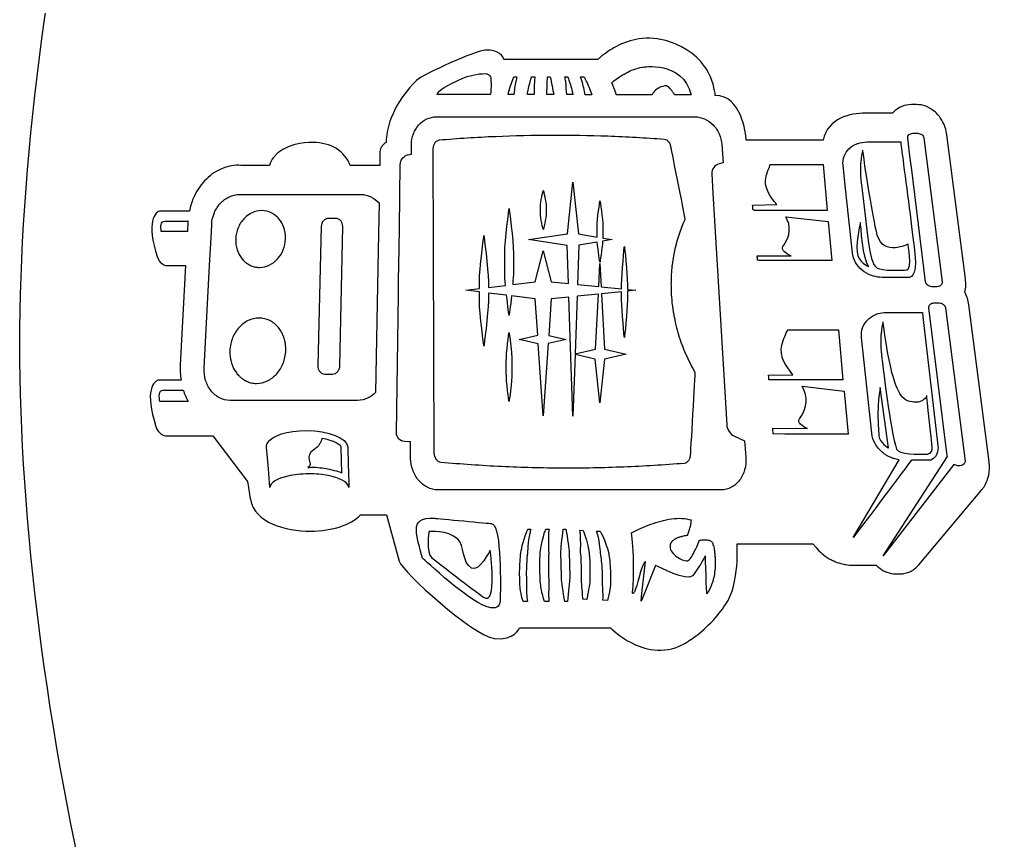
# Model space of a CAD drawing. Header units: millimetres. Extents: x -1172 to -29, y -862 to -38.
# Drawn here: x -231.5 to -103.9, y -517.5 to -409.5 of the extents above; entities that cross this region are included whole.
import ezdxf

# ---------------------------------------------------------------- set-up
doc = ezdxf.new("R2010")
doc.units = ezdxf.units.MM
doc.layers.add('CUTS', color=1, linetype='Continuous', true_color=0xff0000)
doc.layers.add('Text', color=5, linetype='Continuous', lineweight=0, true_color=0x0000ff)

msp = doc.modelspace()

# ---------------------------------------------------------------- linework, layer by layer
at = {"layer": 'CUTS', "color": 1, "lineweight": 25, "true_color": 0xff0000}
for points in [[(-193.18, -303.65), (-217.31, -338.73), (-231.47, -406.19), (-231.47, -452.19)], [(-231.47, -452.19), (-231.47, -498.19), (-217.32, -565.65), (-193.18, -600.73)]]:
    msp.add_open_spline(points, degree=3, dxfattribs=at)
at = {"layer": 'Text', "color": 5, "lineweight": 25, "true_color": 0x0000ff}
for points in [[(-155.39, -414.73), (-167.71, -414.73)], [(-166.44, -417.03), (-166.04, -417.03)], [(-164.11, -417.03), (-163.69, -417.03)], [(-162.02, -417.03), (-161.65, -417.03)], [(-159.72, -417.03), (-159.35, -417.03)], [(-157.68, -417.03), (-157.23, -417.03)], [(-169.5, -419.37), (-176.57, -419.37), (-176.57, -419.37)], [(-166.43, -419.37), (-167.21, -419.37), (-167.21, -419.37)], [(-163.76, -419.37), (-164.67, -419.37), (-164.67, -419.37)], [(-161.2, -419.37), (-162.11, -419.37), (-162.11, -419.37)], [(-158.66, -419.37), (-159.48, -419.37), (-159.48, -419.37)], [(-156.2, -419.38), (-157.08, -419.38), (-157.08, -419.38)], [(-148.27, -419.38), (-152.98, -419.38)], [(-143.12, -419.38), (-145.31, -419.38)], [(-113.5, -420.68), (-114.16, -420.68)], [(-176.62, -422.28), (-176.5, -422.28), (-176.5, -422.28)], [(-176.5, -422.28), (-142.65, -422.28)], [(-116.66, -421.82), (-120.2, -421.82)], [(-113.99, -424.46), (-113.33, -424.46)], [(-107.05, -443.61), (-109.49, -424.68)], [(-179.92, -427.22), (-179.92, -425.94)], [(-139.08, -425.94), (-138.9, -428.34)], [(-125.78, -425.36), (-135.89, -425.36)], [(-120.03, -425.6), (-115.57, -425.6)], [(-112.29, -443.99), (-114.16, -428.91), (-114.19, -428.7), (-114.23, -428.39), (-114.39, -427.05), (-114.55, -425.82), (-114.64, -425.05), (-114.64, -425.05)], [(-112.54, -425.05), (-110.11, -443.99)], [(-184.05, -426.85), (-184.09, -428.67), (-187.97, -428.67)], [(-180.33, -427.28), (-180.09, -427.23)], [(-177.08, -426.46), (-176.96, -466.42)], [(-198.6, -428.67), (-202.34, -428.67), (-202.62, -428.66)], [(-181.88, -463.85), (-181.63, -445.67), (-181.6, -443.87), (-181.54, -439.59), (-181.5, -436.87), (-181.39, -428.53)], [(-138.93, -428.35), (-139.44, -428.47)], [(-132.68, -428.54), (-125.78, -428.54), (-125.22, -434.59), (-125.22, -434.59)], [(-121.91, -440.19), (-122.87, -431.32), (-123.15, -428.64)], [(-140.41, -429.78), (-140.26, -432.32), (-138.45, -462.8)], [(-166.6, -444.35), (-163.64, -443.98), (-162.59, -439.92), (-161.53, -443.98), (-159.26, -444.21), (-159.43, -439.19), (-164.5, -438.44), (-159.38, -437.67), (-158.67, -430.9), (-157.96, -437.68), (-155.5, -438.1), (-155.5, -438.09), (-155.5, -438.09)], [(-120.76, -431), (-120.7, -431.49), (-120.65, -431.94), (-120.65, -431.95), (-119.94, -437.9)], [(-202.51, -432.5), (-186.59, -432.5)], [(-184.18, -433.62), (-184.29, -439.83), (-184.63, -458.54)], [(-209.12, -434.68), (-212.89, -434.68)], [(-162.96, -434.3), (-162.96, -434.11)], [(-162.96, -435), (-162.96, -434.3), (-162.96, -434.3)], [(-162.2, -434.11), (-162.2, -435)], [(-135.05, -433.91), (-131.88, -433.84)], [(-125.22, -434.59), (-134.73, -434.59)], [(-209.31, -436.05), (-209.38, -437.36), (-212.81, -437.36), (-212.81, -437.36)], [(-189.86, -435.65), (-190.81, -435.65)], [(-130.49, -435.82), (-130.66, -435.44), (-125.09, -436.07), (-124.61, -441.17), (-134.15, -441.17)], [(-207.18, -455.29), (-206.47, -441.84), (-206.23, -437.4), (-206.18, -436.43)], [(-191.77, -436.7), (-192.23, -455)], [(-189.32, -455), (-188.95, -436.7)], [(-155.5, -438.09), (-155.5, -436.7)], [(-154.74, -436.7), (-154.74, -438.09)], [(-155.47, -438.77), (-157.91, -439.18), (-158.08, -444.33), (-155.28, -444.61), (-155.12, -441.6), (-154.96, -444.64), (-152.28, -444.91), (-152.28, -444.32)], [(-154.74, -438.23), (-153.52, -438.44), (-154.77, -438.65)], [(-167.64, -442.64), (-167.64, -440.22)], [(-166.5, -440.22), (-166.5, -442.64)], [(-134.45, -440.56), (-129.98, -440.58)], [(-212.1, -441.84), (-209.61, -441.84), (-210.31, -454.91)], [(-170.97, -446.47), (-170.97, -445.32), (-172.74, -445.1), (-170.97, -444.88), (-170.97, -443.96)], [(-169.8, -443.96), (-169.8, -444.74), (-167.54, -444.46)], [(-145.7, -443.23), (-145.7, -443.24)], [(-114.47, -443.4), (-118.01, -443.4)], [(-152.28, -446.38), (-152.28, -445.29), (-154.91, -445.55), (-154.51, -452.85), (-151.67, -453.5), (-154.51, -454.15), (-155.12, -459.89), (-155.73, -454.15), (-158.4, -453.54), (-158.67, -461.66), (-159.2, -445.99), (-161.53, -446.22), (-161.86, -451.05), (-159.55, -451.58), (-161.93, -452.12), (-162.59, -461.61), (-163.23, -452.15), (-165.75, -451.58), (-163.31, -451.02), (-163.64, -446.22), (-166.75, -445.84)], [(-151.52, -444.32), (-151.52, -444.99), (-150.42, -445.1), (-151.52, -445.21), (-151.52, -446.38)], [(-110.77, -444.63), (-111.46, -444.63)], [(-167.4, -445.76), (-169.8, -445.46), (-169.8, -446.47)], [(-158.38, -453.46), (-155.72, -452.85), (-155.33, -445.6), (-158.13, -445.88), (-158.38, -453.46)], [(-109.49, -466.5), (-111.86, -447.41)], [(-111.19, -446.76), (-110.5, -446.76), (-110.5, -446.76)], [(-109.67, -447.41), (-107.08, -467.57)], [(-103.94, -467.68), (-106.61, -447.02)], [(-145.37, -448.36), (-145.37, -448.36)], [(-117.47, -448.01), (-112.7, -448.01), (-112.64, -448.58), (-110.76, -464.77), (-110.67, -465.54)], [(-130.38, -450.29), (-123.76, -450.29), (-123.16, -456.86), (-123.16, -456.86)], [(-119.36, -463.91), (-120.71, -451.31)], [(-118.09, -453.57), (-118.03, -454.06), (-117.97, -454.59), (-117.97, -454.6)], [(-167.45, -455.99), (-167.45, -454.43)], [(-166.69, -454.43), (-166.69, -455.99)], [(-191.29, -456.13), (-190.3, -456.13)], [(-132.95, -456.27), (-129.74, -456.2)], [(-210.21, -456.91), (-213.1, -456.91)], [(-123.16, -456.86), (-132.89, -456.86)], [(-128.28, -458.29), (-128.53, -457.72), (-123.02, -458.37), (-122.49, -464.03), (-130.8, -464.03), (-132.33, -463.98)], [(-117.18, -465.83), (-118.25, -457.89)], [(-209.28, -459.74), (-213, -459.74), (-213, -459.74)], [(-187.01, -459.58), (-203.76, -459.58)], [(-212.26, -464.22), (-206.46, -464.22)], [(-206.02, -464.23), (-201.46, -470.25)], [(-137.42, -464.3), (-136.11, -464.9)], [(-132.39, -463.25), (-127.82, -463.28)], [(-188.3, -465.69), (-188.3, -465.69), (-188.3, -465.74)], [(-180.26, -465.04), (-180.83, -465)], [(-180.03, -467.02), (-180.02, -465.03)], [(-136.1, -464.9), (-135.93, -467.02)], [(-198.73, -468.6), (-198.89, -466.64), (-198.96, -465.81)], [(-189.05, -469.12), (-189.15, -465.84)], [(-188.3, -465.81), (-188.3, -465.82)], [(-188.3, -465.82), (-188.3, -465.84), (-188.23, -467.88), (-188.15, -470.49), (-188.14, -471.02)], [(-108.56, -468.01), (-117.86, -480.02), (-109.43, -466.97)], [(-121.81, -477.61), (-115.76, -467.39), (-115.76, -467.39)], [(-111.6, -467.42), (-114.14, -467.42)], [(-198.53, -471.05), (-198.73, -468.6), (-198.73, -468.6)], [(-139.21, -471.35), (-176.43, -471.35)], [(-113.19, -481.21), (-104.93, -471.38)], [(-186.63, -474.65), (-183.19, -474.65), (-181.53, -480.73)], [(-143.14, -475.31), (-143.14, -475.33)], [(-164.58, -476.53), (-164.21, -476.53)], [(-162.24, -476.53), (-161.82, -476.53)], [(-159.96, -476.53), (-159.6, -476.53)], [(-157.76, -476.66), (-157.33, -476.68)], [(-155.57, -476.77), (-155.11, -476.79)], [(-137.1, -478.43), (-127.1, -478.43)], [(-160.2, -483.01), (-160.2, -482.79), (-160.27, -479.56)], [(-159.17, -479.53), (-159.1, -482.79), (-159.1, -482.97)], [(-147.8, -481.3), (-149.37, -485.14), (-149.71, -485.98), (-149.6, -484.99), (-149.14, -480.75)], [(-139.96, -480.99), (-139.96, -480.99)], [(-121.91, -481.25), (-118.78, -481.25)], [(-116.24, -482.39), (-115.64, -482.39)], [(-164.77, -483.91), (-164.76, -484.94)], [(-140.65, -484.32), (-140.65, -484.32)], [(-164.67, -486.05), (-165.24, -486.05)], [(-161.84, -486.05), (-162.42, -486.05)], [(-159.41, -486.05), (-159.76, -486.05), (-159.76, -486.05)], [(-156.86, -485.77), (-157.37, -485.74)], [(-154.14, -485.9), (-154.73, -485.87)], [(-165.71, -489.5), (-157, -489.5)], [(-156.73, -489.51), (-154.99, -489.49)], [(-154.82, -489.5), (-153.73, -489.5)]]:
    msp.add_lwpolyline(points, dxfattribs=at)
for points in [[(-150.01, -412.04), (-151.01, -412.19), (-152.03, -412.54), (-153.02, -413.07)], [(-146.2, -412.36), (-147.45, -411.98), (-148.72, -411.84), (-150.01, -412.04)], [(-167.71, -414.73), (-167.87, -414.47), (-168.36, -413.4), (-170.2, -413.51)], [(-153.02, -413.07), (-153.74, -413.46), (-154.44, -413.93), (-155.11, -414.49)], [(-139.95, -419.48), (-140.11, -418.06), (-140.85, -414), (-146.2, -412.36)], [(-170.2, -413.51), (-171.37, -413.58), (-178.31, -416.62), (-179.25, -417.5)], [(-155.11, -414.49), (-155.21, -414.57), (-155.31, -414.65), (-155.39, -414.73)], [(-151.72, -416.54), (-151.08, -416.18), (-150.33, -415.89), (-149.51, -415.76)], [(-149.51, -415.76), (-149.51, -415.76), (-144.29, -414.83), (-143.12, -419.38)], [(-173.31, -417.29), (-172.38, -416.87), (-171.32, -416.61), (-170.14, -416.61)], [(-170.14, -416.61), (-170.06, -416.62), (-169.97, -416.64), (-169.89, -416.67)], [(-169.89, -416.67), (-169.82, -416.71), (-169.74, -416.76), (-169.68, -416.82)], [(-169.68, -416.82), (-169.62, -416.88), (-169.57, -416.95), (-169.53, -417.02)], [(-169.53, -417.02), (-169.49, -417.1), (-169.47, -417.18), (-169.47, -417.26)], [(-166.64, -417.51), (-166.57, -417.35), (-166.51, -417.19), (-166.44, -417.03)], [(-166.04, -417.03), (-166.09, -417.22), (-166.14, -417.41), (-166.18, -417.6)], [(-164.3, -417.68), (-164.24, -417.46), (-164.18, -417.24), (-164.11, -417.03)], [(-163.69, -417.03), (-163.71, -417.25), (-163.73, -417.49), (-163.74, -417.72)], [(-162.11, -419.37), (-162.09, -418.67), (-162.06, -417.78), (-162.02, -417.03)], [(-161.65, -417.03), (-161.51, -417.78), (-161.33, -418.67), (-161.2, -419.37)], [(-159.63, -417.66), (-159.66, -417.45), (-159.69, -417.24), (-159.72, -417.03)], [(-159.35, -417.03), (-159.28, -417.22), (-159.22, -417.4), (-159.15, -417.6)], [(-157.51, -417.54), (-157.56, -417.37), (-157.62, -417.2), (-157.68, -417.03)], [(-157.23, -417.03), (-157.15, -417.16), (-157.08, -417.29), (-157.01, -417.42)], [(-153.33, -417.62), (-152.91, -417.28), (-152.37, -416.88), (-151.72, -416.54)], [(-179.25, -417.5), (-180.38, -418.56), (-181.94, -420.7), (-182.37, -422)], [(-176.54, -419.3), (-176.19, -418.52), (-174.25, -417.71), (-173.31, -417.29)], [(-169.44, -417.97), (-169.45, -418.44), (-169.47, -418.91), (-169.5, -419.37)], [(-169.47, -417.26), (-169.46, -417.34), (-169.46, -417.43), (-169.46, -417.51)], [(-169.46, -417.51), (-169.45, -417.6), (-169.45, -417.68), (-169.45, -417.76)], [(-169.45, -417.76), (-169.45, -417.83), (-169.44, -417.9), (-169.44, -417.97)], [(-167.21, -419.37), (-167.07, -418.81), (-166.89, -418.15), (-166.64, -417.51)], [(-166.18, -417.6), (-166.31, -418.21), (-166.39, -418.84), (-166.43, -419.37)], [(-164.67, -419.37), (-164.58, -418.86), (-164.46, -418.26), (-164.3, -417.68)], [(-163.74, -417.72), (-163.77, -418.29), (-163.77, -418.87), (-163.76, -419.37)], [(-159.48, -419.37), (-159.52, -418.86), (-159.56, -418.26), (-159.63, -417.66)], [(-159.15, -417.6), (-158.96, -418.21), (-158.79, -418.85), (-158.66, -419.37)], [(-157.08, -419.38), (-157.18, -418.82), (-157.31, -418.17), (-157.51, -417.54)], [(-157.01, -417.42), (-156.67, -418.09), (-156.39, -418.8), (-156.2, -419.38)], [(-153.58, -417.84), (-153.5, -417.78), (-153.42, -417.7), (-153.33, -417.62)], [(-153.04, -419.16), (-153.19, -418.67), (-153.38, -418.22), (-153.58, -417.84)], [(-147.02, -418.34), (-147.24, -418.42), (-147.46, -418.54), (-147.65, -418.67)], [(-146.44, -418.22), (-146.61, -418.22), (-146.81, -418.26), (-147.02, -418.34)], [(-146.04, -418.45), (-146.19, -418.31), (-146.33, -418.22), (-146.44, -418.22)], [(-145.56, -419.01), (-145.73, -418.79), (-145.9, -418.59), (-146.04, -418.45)], [(-176.57, -419.37), (-176.56, -419.35), (-176.55, -419.33), (-176.54, -419.3)], [(-152.98, -419.38), (-153, -419.3), (-153.02, -419.23), (-153.04, -419.16)], [(-148.16, -419.16), (-148.2, -419.23), (-148.24, -419.3), (-148.27, -419.38)], [(-147.65, -418.67), (-147.85, -418.81), (-148.03, -418.98), (-148.16, -419.16)], [(-145.32, -419.36), (-145.4, -419.24), (-145.48, -419.12), (-145.56, -419.01)], [(-145.31, -419.38), (-145.31, -419.37), (-145.31, -419.37), (-145.32, -419.36)], [(-135.89, -425.36), (-135.97, -424.43), (-136.5, -419.48), (-139.95, -419.48)], [(-115.41, -420.93), (-115.85, -421.11), (-116.23, -421.38), (-116.56, -421.72)], [(-114.16, -420.68), (-114.59, -420.68), (-115, -420.76), (-115.41, -420.93)], [(-112.28, -420.9), (-112.68, -420.75), (-113.09, -420.68), (-113.5, -420.68)], [(-111.14, -421.57), (-111.49, -421.28), (-111.87, -421.06), (-112.28, -420.9)], [(-182.37, -422), (-182.51, -422.28), (-182.64, -422.56), (-182.74, -422.86)], [(-177.9, -422.57), (-177.5, -422.39), (-177.07, -422.28), (-176.62, -422.28)], [(-142.65, -422.28), (-142.2, -422.28), (-141.75, -422.39), (-141.35, -422.57)], [(-120.2, -421.82), (-122.23, -421.8), (-125.08, -422.39), (-125.78, -425.36)], [(-116.56, -421.72), (-116.59, -421.75), (-116.62, -421.79), (-116.66, -421.82)], [(-110.15, -422.75), (-110.42, -422.29), (-110.76, -421.89), (-111.14, -421.57)], [(-182.74, -422.86), (-183.06, -423.76), (-183.22, -424.71), (-183.24, -425.68)], [(-179.66, -424.52), (-179.49, -424.08), (-179.25, -423.68), (-178.95, -423.35)], [(-178.95, -423.35), (-178.65, -423.02), (-178.29, -422.75), (-177.9, -422.57)], [(-141.35, -422.57), (-140.94, -422.75), (-140.57, -423.02), (-140.24, -423.35)], [(-140.24, -423.35), (-139.92, -423.68), (-139.65, -424.08), (-139.45, -424.52)], [(-109.49, -424.68), (-109.57, -424), (-109.8, -423.34), (-110.15, -422.75)], [(-179.92, -425.94), (-179.91, -425.44), (-179.82, -424.96), (-179.66, -424.52)], [(-168.88, -424.9), (-171.34, -425.01), (-173.8, -425.16), (-176.26, -425.37)], [(-161.48, -424.73), (-163.95, -424.73), (-166.42, -424.79), (-168.88, -424.9)], [(-154.07, -424.85), (-156.54, -424.76), (-159.01, -424.72), (-161.48, -424.73)], [(-146.67, -425.27), (-149.13, -425.08), (-151.6, -424.94), (-154.07, -424.85)], [(-139.45, -424.52), (-139.25, -424.96), (-139.12, -425.44), (-139.08, -425.94)], [(-114.64, -425.05), (-114.65, -424.97), (-114.64, -424.89), (-114.61, -424.82)], [(-114.61, -424.82), (-114.59, -424.75), (-114.54, -424.69), (-114.48, -424.63)], [(-114.48, -424.63), (-114.42, -424.58), (-114.35, -424.54), (-114.27, -424.51)], [(-114.27, -424.51), (-114.19, -424.47), (-114.1, -424.46), (-113.99, -424.46)], [(-113.33, -424.46), (-113.23, -424.46), (-113.14, -424.47), (-113.05, -424.51)], [(-113.05, -424.51), (-112.96, -424.54), (-112.87, -424.58), (-112.8, -424.63)], [(-112.8, -424.63), (-112.73, -424.69), (-112.67, -424.75), (-112.62, -424.82)], [(-112.62, -424.82), (-112.58, -424.89), (-112.55, -424.97), (-112.54, -425.05)], [(-192.92, -425.66), (-194, -425.66), (-196.67, -425.85), (-198.05, -427.64)], [(-187.97, -428.67), (-188.71, -426.81), (-190.43, -425.66), (-192.92, -425.66)], [(-183.24, -425.68), (-183.69, -425.87), (-184.04, -426.35), (-184.05, -426.85)], [(-177.01, -426.05), (-177.06, -426.18), (-177.08, -426.32), (-177.08, -426.46)], [(-176.84, -425.71), (-176.91, -425.81), (-176.97, -425.93), (-177.01, -426.05)], [(-176.57, -425.47), (-176.67, -425.53), (-176.76, -425.62), (-176.84, -425.71)], [(-176.25, -425.37), (-176.37, -425.37), (-176.47, -425.41), (-176.57, -425.47)], [(-146.33, -425.37), (-146.44, -425.32), (-146.55, -425.28), (-146.67, -425.27)], [(-146.06, -425.61), (-146.14, -425.51), (-146.23, -425.43), (-146.33, -425.37)], [(-145.85, -425.95), (-145.9, -425.82), (-145.97, -425.71), (-146.06, -425.61)], [(-143.9, -435.73), (-144.06, -434.94), (-145.8, -426.08), (-145.85, -425.95)], [(-122.37, -426.49), (-122.09, -426.21), (-121.74, -425.99), (-121.34, -425.84)], [(-121.34, -425.84), (-121.28, -425.82), (-121.22, -425.8), (-121.16, -425.78)], [(-121.16, -425.78), (-120.81, -425.67), (-120.43, -425.6), (-120.03, -425.6)], [(-115.57, -425.6), (-115.48, -426.27), (-115.35, -427.31), (-115.19, -428.54)], [(-181.39, -428.53), (-181.38, -428.03), (-181.03, -427.54), (-180.56, -427.35)], [(-180.56, -427.35), (-180.49, -427.31), (-180.41, -427.29), (-180.33, -427.28)], [(-180.09, -427.23), (-180.03, -427.22), (-179.98, -427.22), (-179.92, -427.22)], [(-123.15, -428.64), (-123.2, -428.21), (-123.14, -427.81), (-123.01, -427.45)], [(-123.01, -427.45), (-122.87, -427.09), (-122.65, -426.76), (-122.37, -426.49)], [(-120.56, -426.66), (-120.56, -426.66), (-121.07, -428.37), (-120.76, -431)], [(-119.55, -433.21), (-120.11, -430.13), (-120.56, -426.66), (-120.56, -426.66)], [(-202.62, -428.66), (-203.45, -428.66), (-204.28, -428.85), (-205.06, -429.21)], [(-198.05, -427.64), (-198.29, -427.95), (-198.47, -428.3), (-198.6, -428.67)], [(-139.44, -428.47), (-140.01, -428.61), (-140.45, -429.2), (-140.41, -429.78)], [(-138.9, -428.34), (-138.91, -428.34), (-138.92, -428.34), (-138.93, -428.35)], [(-133.28, -430.13), (-133.12, -429.5), (-132.9, -428.98), (-132.68, -428.54)], [(-115.19, -428.54), (-114.68, -432.43), (-113.94, -438.23), (-113.7, -440.32)], [(-205.06, -429.21), (-205.82, -429.56), (-206.51, -430.07), (-207.11, -430.71)], [(-207.11, -430.71), (-207.73, -431.37), (-208.24, -432.15), (-208.61, -433.02)], [(-131.88, -433.84), (-132.79, -432.7), (-133.64, -431.54), (-133.28, -430.13)], [(-203.88, -432.81), (-203.45, -432.61), (-202.99, -432.5), (-202.51, -432.5)], [(-186.59, -432.5), (-186.11, -432.5), (-185.66, -432.61), (-185.25, -432.81)], [(-162.96, -434.11), (-162.96, -433.51), (-162.58, -431.97), (-162.58, -431.97)], [(-162.58, -431.97), (-162.58, -431.97), (-162.2, -433.49), (-162.2, -434.11)], [(-208.61, -433.02), (-208.83, -433.55), (-209, -434.11), (-209.12, -434.68)], [(-205.83, -434.89), (-205.63, -434.42), (-205.35, -434), (-205.02, -433.64)], [(-205.02, -433.64), (-204.69, -433.29), (-204.3, -433), (-203.88, -432.81)], [(-185.25, -432.81), (-184.85, -433), (-184.48, -433.28), (-184.18, -433.62)], [(-155.5, -436.7), (-155.5, -435.75), (-155.12, -433.34), (-155.12, -433.34)], [(-155.12, -433.34), (-155.12, -433.34), (-154.74, -435.72), (-154.74, -436.7)], [(-118.65, -437.87), (-118.82, -437.3), (-119.17, -435.3), (-119.55, -433.21)], [(-212.89, -434.68), (-213.6, -434.68), (-214.88, -436.14), (-213.3, -440.8)], [(-206.18, -436.43), (-206.16, -435.88), (-206.03, -435.37), (-205.83, -434.89)], [(-200.88, -434.91), (-201.15, -435.04), (-201.4, -435.21), (-201.63, -435.4)], [(-199.6, -434.62), (-200.05, -434.62), (-200.49, -434.73), (-200.88, -434.91)], [(-198.35, -434.91), (-198.73, -434.73), (-199.16, -434.62), (-199.6, -434.62)], [(-197.77, -435.29), (-197.95, -435.14), (-198.14, -435.02), (-198.35, -434.91)], [(-167.64, -440.22), (-167.64, -438.56), (-167.07, -434.36), (-167.07, -434.36)], [(-167.07, -434.36), (-167.07, -434.36), (-166.5, -438.51), (-166.5, -440.22)], [(-162.58, -437.12), (-162.58, -437.12), (-162.96, -435.62), (-162.96, -435)], [(-162.2, -435), (-162.2, -435.61), (-162.58, -437.12), (-162.58, -437.12)], [(-134.99, -434.54), (-135.01, -434.32), (-135.03, -434.11), (-135.05, -433.91)], [(-134.86, -434.55), (-134.86, -434.55), (-134.91, -434.55), (-134.99, -434.54)], [(-134.73, -434.59), (-134.81, -434.56), (-134.86, -434.55), (-134.86, -434.55)], [(-212.81, -437.36), (-212.91, -436.74), (-212.91, -436.01), (-212.38, -436.01)], [(-212.38, -436.01), (-211.66, -436.01), (-209.98, -435.99), (-209.3, -435.99)], [(-209.3, -435.99), (-209.3, -436.01), (-209.31, -436.03), (-209.31, -436.05)], [(-202.38, -436.25), (-202.5, -436.45), (-202.61, -436.66), (-202.71, -436.88)], [(-201.95, -435.7), (-202.11, -435.87), (-202.25, -436.06), (-202.38, -436.25)], [(-201.64, -435.41), (-201.75, -435.5), (-201.85, -435.6), (-201.95, -435.7)], [(-201.63, -435.4), (-201.63, -435.4), (-201.64, -435.4), (-201.64, -435.41)], [(-197.34, -435.7), (-197.47, -435.55), (-197.62, -435.42), (-197.77, -435.29)], [(-196.71, -436.83), (-196.86, -436.41), (-197.07, -436.02), (-197.34, -435.7)], [(-191.69, -436.3), (-191.74, -436.42), (-191.77, -436.56), (-191.77, -436.7)], [(-191.48, -435.96), (-191.56, -436.05), (-191.64, -436.17), (-191.69, -436.3)], [(-191.18, -435.73), (-191.29, -435.79), (-191.39, -435.86), (-191.48, -435.96)], [(-190.81, -435.65), (-190.94, -435.65), (-191.06, -435.68), (-191.18, -435.73)], [(-189.5, -435.73), (-189.61, -435.68), (-189.73, -435.65), (-189.86, -435.65)], [(-189.21, -435.96), (-189.29, -435.86), (-189.39, -435.79), (-189.5, -435.73)], [(-189.02, -436.3), (-189.06, -436.17), (-189.13, -436.05), (-189.21, -435.96)], [(-188.95, -436.7), (-188.95, -436.56), (-188.97, -436.42), (-189.02, -436.3)], [(-145.59, -441.74), (-145.27, -438.62), (-143.9, -435.73), (-143.9, -435.73)], [(-131.06, -439.36), (-130.42, -438.43), (-129.84, -437.18), (-130.49, -435.82)], [(-120.86, -436.17), (-120.86, -436.17), (-121.43, -438.36), (-121.3, -440.05)], [(-119.76, -442.01), (-120.53, -441.21), (-120.84, -436.44), (-120.86, -436.17)], [(-202.71, -436.88), (-202.89, -437.33), (-203, -437.81), (-203.03, -438.33)], [(-196.68, -436.88), (-196.69, -436.86), (-196.7, -436.85), (-196.71, -436.83)], [(-196.67, -436.91), (-196.68, -436.9), (-196.68, -436.89), (-196.68, -436.88)], [(-196.64, -437.02), (-196.65, -436.99), (-196.66, -436.95), (-196.67, -436.91)], [(-196.56, -437.32), (-196.59, -437.22), (-196.61, -437.12), (-196.64, -437.02)], [(-196.54, -437.46), (-196.55, -437.41), (-196.56, -437.36), (-196.56, -437.32)], [(-196.5, -437.75), (-196.51, -437.65), (-196.52, -437.55), (-196.54, -437.46)], [(-203.03, -438.33), (-203.05, -438.84), (-202.99, -439.34), (-202.84, -439.79)], [(-196.78, -439.79), (-196.6, -439.34), (-196.49, -438.84), (-196.47, -438.33)], [(-196.48, -437.89), (-196.48, -437.85), (-196.49, -437.8), (-196.5, -437.75)], [(-196.47, -438.33), (-196.46, -438.18), (-196.47, -438.03), (-196.48, -437.89)], [(-170.97, -443.96), (-170.97, -442.24), (-170.38, -437.88), (-170.38, -437.88)], [(-170.38, -437.88), (-170.38, -437.88), (-169.8, -442.19), (-169.8, -443.96)], [(-155.12, -441.42), (-155.12, -441.42), (-155.37, -439.87), (-155.47, -438.77)], [(-154.77, -438.65), (-154.85, -439.75), (-155.12, -441.42), (-155.12, -441.42)], [(-154.74, -438.09), (-154.74, -438.14), (-154.74, -438.18), (-154.74, -438.23)], [(-119.94, -437.9), (-119.56, -440.7), (-119.32, -441.68), (-118.65, -442.18)], [(-114.6, -439.01), (-114.6, -439.01), (-117.79, -440.73), (-118.65, -437.87)], [(-202.84, -439.79), (-202.7, -440.22), (-202.49, -440.6), (-202.23, -440.93)], [(-197.53, -440.98), (-197.22, -440.64), (-196.96, -440.24), (-196.78, -439.79)], [(-152.28, -444.32), (-152.28, -442.91), (-151.9, -439.34), (-151.9, -439.34)], [(-151.9, -439.34), (-151.9, -439.34), (-151.52, -442.87), (-151.52, -444.32)], [(-129.98, -440.58), (-130.57, -440.33), (-131.36, -439.79), (-131.06, -439.36)], [(-121.51, -441.43), (-121.72, -441.05), (-121.87, -440.63), (-121.91, -440.19)], [(-121.3, -440.05), (-121.18, -441.41), (-119.76, -442.01), (-119.76, -442.01)], [(-114.75, -442.41), (-114.03, -442.3), (-114.6, -439.01), (-114.6, -439.01)], [(-213.3, -440.8), (-213.3, -440.81), (-213.29, -440.82), (-213.29, -440.83)], [(-213.29, -440.83), (-213.08, -441.4), (-212.58, -441.84), (-212.1, -441.84)], [(-202.23, -440.93), (-202.21, -440.95), (-202.2, -440.97), (-202.19, -440.98)], [(-202.19, -440.98), (-202.18, -441), (-202.16, -441.01), (-202.15, -441.02)], [(-202.15, -441.02), (-202.02, -441.17), (-201.89, -441.31), (-201.74, -441.43)], [(-201.74, -441.43), (-201.72, -441.44), (-201.69, -441.46), (-201.67, -441.48)], [(-201.67, -441.48), (-201.53, -441.58), (-201.38, -441.68), (-201.22, -441.76)], [(-198.61, -441.8), (-198.2, -441.6), (-197.84, -441.33), (-197.53, -440.98)], [(-134.39, -441.13), (-134.41, -440.94), (-134.43, -440.75), (-134.45, -440.56)], [(-134.15, -441.17), (-134.2, -441.17), (-134.29, -441.16), (-134.39, -441.13)], [(-120.63, -442.45), (-120.99, -442.16), (-121.28, -441.82), (-121.51, -441.43)], [(-113.7, -440.32), (-113.32, -443.57), (-114.49, -443.39), (-114.47, -443.4)], [(-201.22, -441.76), (-201.21, -441.77), (-201.19, -441.79), (-201.17, -441.8)], [(-201.17, -441.8), (-201.16, -441.8), (-201.15, -441.8), (-201.14, -441.81)], [(-201.14, -441.81), (-200.96, -441.89), (-200.78, -441.96), (-200.58, -442.01)], [(-200.58, -442.01), (-200.56, -442.01), (-200.54, -442.02), (-200.52, -442.02)], [(-200.52, -442.02), (-200.32, -442.06), (-200.11, -442.09), (-199.9, -442.09)], [(-199.9, -442.09), (-199.44, -442.09), (-199.01, -441.99), (-198.61, -441.8)], [(-167.54, -444.46), (-167.6, -443.76), (-167.64, -443.11), (-167.64, -442.64)], [(-166.5, -442.64), (-166.5, -443.08), (-166.54, -443.69), (-166.6, -444.35)], [(-145.69, -442.94), (-145.68, -442.7), (-145.66, -442.48), (-145.64, -442.24)], [(-145.64, -442.24), (-145.62, -442.08), (-145.61, -441.91), (-145.59, -441.74)], [(-119.42, -443.15), (-119.87, -442.98), (-120.28, -442.75), (-120.63, -442.45)], [(-118.65, -442.18), (-118.18, -442.54), (-115.34, -442.5), (-114.75, -442.41)], [(-145.73, -444.15), (-145.73, -443.84), (-145.72, -443.53), (-145.7, -443.23)], [(-145.7, -443.03), (-145.7, -443), (-145.7, -442.96), (-145.69, -442.93)], [(-145.7, -443.24), (-145.7, -443.17), (-145.7, -443.1), (-145.7, -443.03)], [(-145.69, -442.93), (-145.69, -442.93), (-145.69, -442.94), (-145.69, -442.94)], [(-119.14, -443.24), (-119.24, -443.21), (-119.33, -443.18), (-119.42, -443.15)], [(-118.01, -443.4), (-118.4, -443.4), (-118.78, -443.34), (-119.14, -443.24)], [(-112.2, -444.24), (-112.24, -444.16), (-112.28, -444.08), (-112.29, -443.99)], [(-110.11, -443.99), (-110.1, -444.08), (-110.11, -444.16), (-110.14, -444.24)], [(-107.12, -445.35), (-106.99, -444.79), (-106.97, -444.16), (-107.05, -443.61)], [(-145.73, -444.49), (-145.74, -444.37), (-145.73, -444.26), (-145.73, -444.15)], [(-145.69, -445.69), (-145.72, -445.29), (-145.73, -444.89), (-145.73, -444.49)], [(-112.01, -444.44), (-112.09, -444.38), (-112.15, -444.31), (-112.2, -444.24)], [(-111.76, -444.58), (-111.85, -444.55), (-111.94, -444.5), (-112.01, -444.44)], [(-111.46, -444.63), (-111.56, -444.63), (-111.66, -444.61), (-111.76, -444.58)], [(-110.48, -444.58), (-110.57, -444.61), (-110.66, -444.63), (-110.77, -444.63)], [(-110.27, -444.44), (-110.33, -444.5), (-110.4, -444.55), (-110.48, -444.58)], [(-110.14, -444.24), (-110.16, -444.31), (-110.21, -444.38), (-110.27, -444.44)], [(-170.38, -452.46), (-170.38, -452.46), (-170.97, -448.24), (-170.97, -446.47)], [(-169.8, -446.47), (-169.8, -448.19), (-170.38, -452.46), (-170.38, -452.46)], [(-167.07, -448.43), (-167.07, -448.43), (-167.25, -447.17), (-167.4, -445.76)], [(-166.75, -445.84), (-166.9, -447.21), (-167.07, -448.43), (-167.07, -448.43)], [(-151.9, -451.29), (-151.9, -451.29), (-152.28, -447.82), (-152.28, -446.38)], [(-151.52, -446.38), (-151.52, -447.79), (-151.9, -451.29), (-151.9, -451.29)], [(-145.57, -447.03), (-145.62, -446.59), (-145.66, -446.14), (-145.69, -445.69)], [(-106.61, -447.02), (-106.68, -446.43), (-106.86, -445.86), (-107.12, -445.35)], [(-145.53, -447.34), (-145.54, -447.23), (-145.56, -447.13), (-145.57, -447.03)], [(-145.45, -447.82), (-145.48, -447.66), (-145.5, -447.5), (-145.53, -447.34)], [(-145.43, -447.94), (-145.44, -447.9), (-145.45, -447.86), (-145.45, -447.82)], [(-111.86, -447.41), (-111.87, -447.32), (-111.86, -447.23), (-111.84, -447.16)], [(-111.84, -447.16), (-111.81, -447.08), (-111.76, -447.01), (-111.7, -446.95)], [(-111.7, -446.95), (-111.64, -446.89), (-111.57, -446.85), (-111.48, -446.81)], [(-111.48, -446.81), (-111.4, -446.78), (-111.3, -446.76), (-111.19, -446.76)], [(-110.5, -446.76), (-110.39, -446.76), (-110.3, -446.78), (-110.2, -446.81)], [(-110.2, -446.81), (-110.11, -446.85), (-110.02, -446.89), (-109.95, -446.95)], [(-109.95, -446.95), (-109.87, -447.01), (-109.81, -447.08), (-109.76, -447.16)], [(-109.76, -447.16), (-109.71, -447.23), (-109.68, -447.32), (-109.67, -447.41)], [(-201.38, -449.08), (-201.83, -449.3), (-202.24, -449.61), (-202.58, -449.99)], [(-199.95, -448.75), (-200.45, -448.75), (-200.94, -448.87), (-201.38, -449.08)], [(-198.55, -449.08), (-198.97, -448.87), (-199.45, -448.75), (-199.95, -448.75)], [(-197.42, -449.99), (-197.73, -449.61), (-198.12, -449.3), (-198.55, -449.08)], [(-145.43, -447.99), (-145.43, -447.97), (-145.43, -447.96), (-145.43, -447.94)], [(-145.39, -448.25), (-145.4, -448.16), (-145.41, -448.08), (-145.43, -447.99)], [(-145.37, -448.36), (-145.38, -448.32), (-145.38, -448.28), (-145.39, -448.25)], [(-145.37, -448.38), (-145.37, -448.38), (-145.37, -448.37), (-145.37, -448.36)], [(-145.25, -448.92), (-145.29, -448.74), (-145.34, -448.56), (-145.37, -448.38)], [(-145.1, -449.67), (-145.16, -449.42), (-145.2, -449.17), (-145.25, -448.92)], [(-120.57, -450.02), (-120.43, -449.62), (-120.2, -449.27), (-119.91, -448.97)], [(-119.91, -448.97), (-119.61, -448.68), (-119.25, -448.43), (-118.84, -448.27)], [(-118.84, -448.27), (-118.75, -448.23), (-118.65, -448.2), (-118.55, -448.17)], [(-118.55, -448.17), (-118.22, -448.06), (-117.86, -448.01), (-117.47, -448.01)], [(-202.58, -449.99), (-202.93, -450.38), (-203.22, -450.84), (-203.43, -451.35)], [(-196.99, -450.62), (-197.12, -450.39), (-197.26, -450.18), (-197.42, -449.99)], [(-145.09, -449.71), (-145.09, -449.7), (-145.1, -449.68), (-145.1, -449.67)], [(-144.74, -451), (-144.87, -450.58), (-144.99, -450.15), (-145.09, -449.71)], [(-131.2, -452.32), (-130.99, -451.48), (-130.69, -450.81), (-130.38, -450.29)], [(-120.71, -451.31), (-120.77, -450.85), (-120.71, -450.42), (-120.57, -450.02)], [(-117.89, -449.23), (-117.89, -449.23), (-118.4, -450.94), (-118.09, -453.57)], [(-117.1, -454.26), (-117.53, -452.25), (-117.89, -449.23), (-117.89, -449.23)], [(-203.43, -451.35), (-203.64, -451.86), (-203.77, -452.43), (-203.8, -453.02)], [(-196.98, -450.65), (-196.98, -450.64), (-196.99, -450.63), (-196.99, -450.62)], [(-196.71, -451.27), (-196.79, -451.06), (-196.87, -450.85), (-196.98, -450.65)], [(-196.68, -451.35), (-196.69, -451.32), (-196.7, -451.3), (-196.71, -451.27)], [(-196.57, -451.72), (-196.6, -451.59), (-196.64, -451.47), (-196.68, -451.35)], [(-167.45, -454.43), (-167.45, -453.35), (-167.07, -450.64), (-167.07, -450.64)], [(-167.07, -450.64), (-167.07, -450.64), (-166.69, -453.32), (-166.69, -454.43)], [(-143.81, -453.52), (-144.17, -452.71), (-144.48, -451.87), (-144.74, -451)], [(-196.56, -451.74), (-196.57, -451.73), (-196.57, -451.73), (-196.57, -451.72)], [(-196.48, -452.3), (-196.5, -452.1), (-196.52, -451.92), (-196.56, -451.74)], [(-196.46, -452.43), (-196.47, -452.39), (-196.47, -452.34), (-196.48, -452.3)], [(-196.44, -453.02), (-196.43, -452.82), (-196.44, -452.62), (-196.46, -452.43)], [(-129.74, -456.2), (-130.69, -455.01), (-131.58, -453.8), (-131.2, -452.32)], [(-203.8, -453.02), (-203.82, -453.61), (-203.75, -454.18), (-203.58, -454.7)], [(-196.79, -454.7), (-196.58, -454.18), (-196.46, -453.61), (-196.44, -453.02)], [(-142.59, -455.9), (-143.04, -455.13), (-143.45, -454.34), (-143.81, -453.52)], [(-210.31, -454.91), (-210.35, -455.59), (-210.31, -456.26), (-210.21, -456.91)], [(-206.98, -456.95), (-207.14, -456.44), (-207.21, -455.88), (-207.18, -455.29)], [(-203.58, -454.7), (-203.44, -455.17), (-203.21, -455.59), (-202.93, -455.95)], [(-197.63, -456.08), (-197.28, -455.68), (-196.99, -455.21), (-196.79, -454.7)], [(-192.23, -455), (-192.24, -455.15), (-192.21, -455.3), (-192.17, -455.44)], [(-192.17, -455.44), (-192.12, -455.56), (-192.06, -455.68), (-191.98, -455.78)], [(-189.61, -455.8), (-189.52, -455.69), (-189.45, -455.57), (-189.4, -455.44)], [(-189.4, -455.44), (-189.35, -455.3), (-189.32, -455.15), (-189.32, -455)], [(-117.97, -454.6), (-117.97, -454.6), (-116.94, -463.68), (-116.1, -466)], [(-114.53, -459.69), (-116, -459.29), (-116.68, -456.26), (-117.1, -454.26)], [(-202.93, -455.95), (-202.91, -456), (-202.89, -456.04), (-202.86, -456.08)], [(-202.86, -456.08), (-202.79, -456.15), (-202.72, -456.21), (-202.65, -456.29)], [(-202.65, -456.29), (-202.57, -456.37), (-202.49, -456.46), (-202.4, -456.54)], [(-202.4, -456.54), (-202.29, -456.63), (-202.17, -456.71), (-202.04, -456.8)], [(-202.04, -456.8), (-201.95, -456.86), (-201.86, -456.94), (-201.75, -456.99)], [(-198.84, -457.01), (-198.39, -456.79), (-197.98, -456.47), (-197.63, -456.08)], [(-191.98, -455.78), (-191.97, -455.78), (-191.97, -455.79), (-191.97, -455.8)], [(-191.97, -455.8), (-191.97, -455.8), (-191.96, -455.8), (-191.96, -455.8)], [(-191.96, -455.8), (-191.88, -455.9), (-191.78, -455.98), (-191.67, -456.03)], [(-191.67, -456.03), (-191.67, -456.03), (-191.67, -456.04), (-191.67, -456.04)], [(-191.67, -456.04), (-191.66, -456.04), (-191.65, -456.04), (-191.64, -456.05)], [(-191.64, -456.05), (-191.53, -456.1), (-191.42, -456.13), (-191.29, -456.13)], [(-190.3, -456.13), (-190.16, -456.13), (-190.04, -456.1), (-189.92, -456.04)], [(-189.92, -456.04), (-189.81, -455.98), (-189.7, -455.9), (-189.61, -455.8)], [(-167.07, -459.73), (-167.07, -459.73), (-167.45, -457.09), (-167.45, -455.99)], [(-166.69, -455.99), (-166.69, -457.06), (-167.07, -459.73), (-167.07, -459.73)], [(-143.24, -467.02), (-143.16, -466.76), (-142.59, -455.92), (-142.59, -455.9)], [(-132.89, -456.86), (-132.89, -456.86), (-132.92, -456.64), (-132.95, -456.27)], [(-213.1, -456.91), (-213.81, -456.91), (-215.08, -458.37), (-213.51, -463.03)], [(-206.27, -458.31), (-206.58, -457.92), (-206.82, -457.46), (-206.98, -456.95)], [(-201.75, -456.99), (-201.74, -457), (-201.73, -457), (-201.72, -457.01)], [(-201.72, -457.01), (-201.7, -457.02), (-201.68, -457.02), (-201.67, -457.03)], [(-201.67, -457.03), (-201.47, -457.13), (-201.27, -457.2), (-201.06, -457.26)], [(-201.06, -457.26), (-201.03, -457.26), (-201.01, -457.27), (-200.99, -457.27)], [(-200.99, -457.27), (-200.77, -457.32), (-200.53, -457.36), (-200.29, -457.36)], [(-200.29, -457.36), (-199.78, -457.36), (-199.29, -457.23), (-198.84, -457.01)], [(-118.25, -457.89), (-118.25, -457.89), (-118.78, -460.03), (-118.46, -464.15)], [(-213, -459.74), (-213.12, -459.09), (-213.17, -458.23), (-212.59, -458.23)], [(-212.59, -458.23), (-211.99, -458.23), (-210.71, -458.22), (-209.92, -458.22)], [(-209.92, -458.22), (-209.75, -458.76), (-209.54, -459.26), (-209.28, -459.74)], [(-205.16, -459.24), (-205.58, -459.02), (-205.96, -458.7), (-206.27, -458.31)], [(-203.76, -459.58), (-204.26, -459.58), (-204.73, -459.45), (-205.16, -459.24)], [(-185.59, -459.24), (-186.02, -459.45), (-186.51, -459.58), (-187.01, -459.58)], [(-184.63, -458.54), (-184.92, -458.83), (-185.24, -459.06), (-185.59, -459.24)], [(-128.88, -462), (-128.2, -461.03), (-127.6, -459.71), (-128.28, -458.29)], [(-112.15, -458.94), (-112.15, -458.94), (-112.44, -460.25), (-114.53, -459.69)], [(-111.44, -465.73), (-111.47, -465), (-112.15, -458.94), (-112.15, -458.94)], [(-213.51, -463.03), (-213.35, -463.68), (-212.79, -464.22), (-212.26, -464.22)], [(-138.45, -462.8), (-138.42, -463.39), (-137.95, -464.06), (-137.42, -464.3)], [(-127.82, -463.28), (-128.52, -463.04), (-129.19, -462.45), (-128.88, -462)], [(-206.46, -464.22), (-206.33, -464.22), (-206.02, -464.23), (-206.02, -464.23)], [(-198.82, -465.14), (-198.27, -464.23), (-196.26, -463.54), (-193.73, -463.55)], [(-193.73, -463.55), (-190.75, -463.55), (-188.39, -464.52), (-188.3, -465.69)], [(-180.83, -465), (-181.41, -464.95), (-181.89, -464.43), (-181.88, -463.85)], [(-132.33, -463.98), (-132.33, -463.98), (-132.35, -463.7), (-132.39, -463.25)], [(-118.93, -465.27), (-119.16, -464.85), (-119.31, -464.4), (-119.36, -463.91)], [(-118.46, -464.15), (-118.38, -465.18), (-117.18, -465.83), (-117.18, -465.83)], [(-198.97, -465.63), (-198.97, -465.46), (-198.92, -465.3), (-198.82, -465.14)], [(-198.97, -465.72), (-198.97, -465.69), (-198.97, -465.66), (-198.97, -465.63)], [(-198.96, -465.81), (-198.97, -465.78), (-198.97, -465.75), (-198.97, -465.72)], [(-192.09, -465.48), (-192.16, -465.57), (-192.23, -465.66), (-192.32, -465.74)], [(-191.75, -464.81), (-191.83, -465.04), (-191.94, -465.26), (-192.09, -465.48)], [(-191.68, -464.58), (-191.7, -464.66), (-191.72, -464.73), (-191.75, -464.81)], [(-189.15, -465.74), (-189.18, -465.46), (-190.07, -464.87), (-191.68, -464.58)], [(-180.02, -465.03), (-180.1, -465.04), (-180.18, -465.05), (-180.26, -465.04)], [(-136.11, -464.9), (-136.11, -464.9), (-136.1, -464.9), (-136.1, -464.9)], [(-118.01, -466.38), (-118.38, -466.07), (-118.7, -465.69), (-118.93, -465.27)], [(-112.05, -466.64), (-111.41, -466.61), (-111.43, -466.12), (-111.44, -465.73)], [(-110.67, -465.54), (-110.67, -465.54), (-110.46, -467.07), (-111.6, -467.42)], [(-193.14, -466.39), (-193.48, -466.8), (-193.48, -467.31), (-193.27, -467.75)], [(-192.32, -465.74), (-192.55, -466), (-192.91, -466.12), (-193.14, -466.39)], [(-189.15, -465.84), (-189.15, -465.81), (-189.15, -465.78), (-189.15, -465.74)], [(-188.3, -465.74), (-188.3, -465.76), (-188.29, -465.79), (-188.3, -465.81)], [(-188.3, -465.82), (-188.3, -465.82), (-188.3, -465.82), (-188.3, -465.82)], [(-176.96, -466.42), (-176.96, -466.59), (-176.94, -466.74), (-176.89, -466.89)], [(-176.89, -466.89), (-176.85, -467.04), (-176.78, -467.17), (-176.7, -467.29)], [(-116.75, -467.14), (-117.21, -466.96), (-117.64, -466.7), (-118.01, -466.38)], [(-116.1, -466), (-115.85, -466.71), (-113.25, -466.7), (-112.05, -466.64)], [(-109.43, -466.97), (-109.43, -466.97), (-109.46, -466.75), (-109.49, -466.5)], [(-193.27, -467.75), (-193.24, -467.8), (-193.15, -468.22), (-193.52, -468.42)], [(-180.02, -467.21), (-180.02, -467.15), (-180.03, -467.08), (-180.03, -467.02)], [(-179.75, -468.7), (-179.91, -468.24), (-180, -467.74), (-180.02, -467.21)], [(-176.7, -467.29), (-176.62, -467.4), (-176.52, -467.5), (-176.41, -467.57)], [(-176.41, -467.57), (-176.3, -467.64), (-176.19, -467.68), (-176.06, -467.69)], [(-176.06, -467.69), (-173.4, -467.93), (-170.73, -468.12), (-168.06, -468.24)], [(-168.06, -468.24), (-165.38, -468.37), (-162.7, -468.44), (-160.02, -468.45)], [(-152, -468.3), (-149.33, -468.2), (-146.67, -468.04), (-144.02, -467.82)], [(-144.02, -467.82), (-143.9, -467.8), (-143.79, -467.76), (-143.68, -467.69)], [(-143.68, -467.69), (-143.58, -467.62), (-143.49, -467.53), (-143.41, -467.41)], [(-143.41, -467.41), (-143.33, -467.3), (-143.28, -467.16), (-143.24, -467.02)], [(-135.93, -467.02), (-135.89, -467.61), (-135.95, -468.18), (-136.09, -468.7)], [(-114.14, -467.42), (-114.64, -468.09), (-121.81, -477.65), (-121.81, -477.61)], [(-116.34, -467.27), (-116.48, -467.23), (-116.61, -467.19), (-116.75, -467.14)], [(-115.76, -467.39), (-115.76, -467.39), (-116.15, -467.32), (-116.34, -467.27)], [(-107.08, -467.57), (-107.11, -468.15), (-107.89, -468.37), (-108.56, -468.01)], [(-104.09, -469.81), (-103.94, -469.29), (-103.88, -468.74), (-103.9, -468.17)], [(-103.9, -468.17), (-103.9, -468.01), (-103.92, -467.84), (-103.94, -467.68)], [(-196.16, -469.53), (-197.59, -469.85), (-198.52, -470.41), (-198.53, -471.05)], [(-193.42, -469.24), (-194.44, -469.25), (-195.38, -469.35), (-196.16, -469.53)], [(-193.52, -468.42), (-193.28, -468.38), (-193.04, -468.37), (-192.79, -468.37)], [(-190.87, -469.47), (-191.62, -469.32), (-192.49, -469.24), (-193.42, -469.24)], [(-192.79, -468.37), (-192, -468.38), (-191.21, -468.54), (-190.71, -468.64)], [(-188.16, -470.91), (-188.34, -470.29), (-189.38, -469.76), (-190.87, -469.47)], [(-190.71, -468.64), (-190.27, -468.72), (-189.87, -468.83), (-189.5, -468.95)], [(-189.5, -468.95), (-189.34, -469), (-189.19, -469.06), (-189.05, -469.12)], [(-178.98, -470.07), (-179.31, -469.68), (-179.57, -469.21), (-179.75, -468.7)], [(-160.02, -468.45), (-157.35, -468.46), (-154.66, -468.41), (-152, -468.3)], [(-136.09, -468.7), (-136.23, -469.21), (-136.46, -469.68), (-136.76, -470.07)], [(-201.46, -470.25), (-201.39, -470.91), (-201.27, -471.68), (-201.1, -472.59)], [(-177.84, -471.01), (-178.27, -470.79), (-178.66, -470.47), (-178.98, -470.07)], [(-136.76, -470.07), (-137.05, -470.47), (-137.41, -470.79), (-137.83, -471.01)], [(-104.83, -471.26), (-104.5, -470.84), (-104.25, -470.35), (-104.09, -469.81)], [(-188.14, -471.02), (-188.15, -470.98), (-188.15, -470.94), (-188.16, -470.91)], [(-176.43, -471.35), (-176.93, -471.35), (-177.41, -471.23), (-177.84, -471.01)], [(-137.83, -471.01), (-138.25, -471.23), (-138.71, -471.35), (-139.21, -471.35)], [(-104.93, -471.38), (-104.89, -471.34), (-104.86, -471.3), (-104.83, -471.26)], [(-201.1, -472.59), (-200.52, -475.69), (-196.48, -476.78), (-193.2, -476.77)], [(-193.2, -476.77), (-190.24, -476.75), (-187.92, -475.96), (-186.63, -474.65)], [(-179.27, -476.49), (-179.27, -475.68), (-178.74, -474.91), (-176.88, -475.09)], [(-176.88, -475.09), (-176.54, -475.12), (-169.43, -475.77), (-169.43, -475.77)], [(-169.43, -475.77), (-169.36, -475.78), (-169.28, -475.81), (-169.21, -475.86)], [(-169.21, -475.86), (-169.14, -475.9), (-169.08, -475.97), (-169.02, -476.04)], [(-150.8, -476.89), (-150.15, -476.58), (-149.34, -476.2), (-148.45, -475.88)], [(-148.45, -475.88), (-147.57, -475.56), (-146.62, -475.29), (-145.7, -475.16)], [(-145.7, -475.16), (-144.78, -475.04), (-143.9, -475.05), (-143.14, -475.31)], [(-143.18, -475.73), (-143.21, -475.9), (-143.25, -476.1), (-143.3, -476.29)], [(-143.14, -475.33), (-143.14, -475.44), (-143.15, -475.57), (-143.18, -475.73)], [(-178.46, -480.33), (-178.46, -480.33), (-179.27, -477.63), (-179.27, -476.49)], [(-177.59, -476.83), (-177.59, -476.83), (-178.08, -479.57), (-177.22, -480.28)], [(-173.8, -477.84), (-175.24, -476.55), (-177.59, -476.83), (-177.59, -476.83)], [(-169.02, -476.04), (-168.06, -477.14), (-168.17, -485.53), (-168.28, -486.22)], [(-165.54, -479.72), (-165.51, -479.45), (-165.27, -478.14), (-164.77, -476.94)], [(-164.77, -476.94), (-164.71, -476.8), (-164.65, -476.66), (-164.58, -476.53)], [(-164.35, -477.03), (-164.62, -478.22), (-164.64, -479.52), (-164.67, -479.78)], [(-164.21, -476.53), (-164.26, -476.69), (-164.31, -476.86), (-164.34, -477.03)], [(-162.99, -479.69), (-162.97, -479.43), (-162.78, -478.22), (-162.44, -477.09)], [(-162.44, -477.09), (-162.38, -476.9), (-162.31, -476.71), (-162.25, -476.53)], [(-161.88, -477.13), (-161.94, -478.26), (-161.85, -479.45), (-161.86, -479.71)], [(-161.82, -476.53), (-161.85, -476.72), (-161.87, -476.92), (-161.88, -477.13)], [(-160.27, -479.56), (-160.27, -479.28), (-160.09, -477.7), (-159.96, -476.53)], [(-159.6, -476.53), (-159.41, -477.68), (-159.17, -479.25), (-159.17, -479.53)], [(-157.7, -477.19), (-157.71, -477.01), (-157.73, -476.83), (-157.76, -476.66)], [(-157.66, -479.59), (-157.68, -479.36), (-157.62, -478.24), (-157.7, -477.19)], [(-157.33, -476.68), (-157.27, -476.83), (-157.2, -476.99), (-157.15, -477.16)], [(-157.15, -477.16), (-156.79, -478.22), (-156.57, -479.34), (-156.55, -479.58)], [(-155.44, -477.19), (-155.48, -477.05), (-155.52, -476.9), (-155.58, -476.77)], [(-155.03, -479.76), (-155.07, -479.51), (-155.12, -478.31), (-155.44, -477.19)], [(-155.11, -476.79), (-155.04, -476.9), (-154.98, -477.01), (-154.92, -477.12)], [(-154.92, -477.12), (-154.33, -478.24), (-154.01, -479.45), (-153.97, -479.71)], [(-150.99, -476.99), (-150.93, -476.96), (-150.86, -476.93), (-150.8, -476.89)], [(-150.7, -481.58), (-150.7, -479.39), (-150.82, -477.93), (-150.99, -476.99)], [(-143.46, -476.86), (-143.52, -477.04), (-143.58, -477.2), (-143.62, -477.33)], [(-143.44, -476.77), (-143.45, -476.79), (-143.45, -476.81), (-143.46, -476.83)], [(-143.46, -476.83), (-143.46, -476.84), (-143.46, -476.85), (-143.46, -476.86)], [(-143.3, -476.29), (-143.34, -476.46), (-143.39, -476.62), (-143.44, -476.77)], [(-172, -481.63), (-173.29, -480.91), (-172.91, -478.65), (-173.8, -477.84)], [(-145.7, -478.2), (-145.78, -478.3), (-145.83, -478.4), (-145.87, -478.51)], [(-145.41, -477.93), (-145.53, -478.01), (-145.62, -478.1), (-145.7, -478.2)], [(-145, -477.7), (-145.16, -477.77), (-145.29, -477.85), (-145.41, -477.93)], [(-144.64, -477.57), (-144.77, -477.6), (-144.9, -477.65), (-145, -477.7)], [(-144.25, -477.46), (-144.38, -477.49), (-144.51, -477.52), (-144.64, -477.57)], [(-143.89, -477.38), (-143.99, -477.4), (-144.12, -477.42), (-144.25, -477.46)], [(-143.62, -477.33), (-143.69, -477.34), (-143.78, -477.35), (-143.89, -477.38)], [(-142.4, -478.84), (-142.27, -478.54), (-142.15, -478.24), (-142.05, -477.98)], [(-142.05, -477.98), (-141.93, -477.95), (-141.77, -477.93), (-141.59, -477.92)], [(-141.59, -477.92), (-141.42, -477.91), (-141.23, -477.91), (-141.05, -477.93)], [(-141.05, -477.93), (-140.87, -477.95), (-140.71, -477.99), (-140.57, -478.06)], [(-140.57, -478.06), (-140.44, -478.14), (-140.33, -478.24), (-140.29, -478.39)], [(-140.29, -478.39), (-140.27, -478.46), (-140.24, -478.56), (-140.21, -478.67)], [(-138.61, -486.44), (-136.68, -483.63), (-137.1, -478.43), (-137.1, -478.43)], [(-127.1, -478.43), (-127.02, -478.54), (-126.93, -478.65), (-126.85, -478.75)], [(-169.56, -479.26), (-169.56, -479.26), (-170.99, -482.2), (-172, -481.63)], [(-170.43, -485.46), (-168.55, -486.77), (-169.56, -479.26), (-169.56, -479.26)], [(-165.68, -481.83), (-165.66, -480.85), (-165.56, -479.86), (-165.54, -479.72)], [(-163.02, -481.62), (-163.03, -480.72), (-162.99, -479.81), (-162.99, -479.69)], [(-161.86, -479.71), (-161.87, -479.83), (-161.91, -480.72), (-161.9, -481.62)], [(-157.56, -481.38), (-157.58, -480.54), (-157.65, -479.71), (-157.66, -479.59)], [(-156.55, -479.58), (-156.54, -479.7), (-156.47, -480.54), (-156.45, -481.39)], [(-154.82, -481.67), (-154.87, -480.77), (-155.01, -479.88), (-155.03, -479.76)], [(-153.97, -479.71), (-153.95, -479.83), (-153.81, -480.75), (-153.76, -481.66)], [(-145.87, -478.51), (-145.9, -478.61), (-145.91, -478.73), (-145.9, -478.85)], [(-145.9, -478.85), (-145.89, -479.09), (-145.79, -479.34), (-145.63, -479.55)], [(-145.63, -479.55), (-145.47, -479.77), (-145.26, -479.97), (-145.02, -480.14)], [(-143.26, -480.41), (-143.11, -480.24), (-142.97, -480), (-142.82, -479.72)], [(-142.82, -479.72), (-142.73, -479.55), (-142.64, -479.37), (-142.56, -479.18)], [(-142.56, -479.18), (-142.5, -479.07), (-142.45, -478.96), (-142.4, -478.84)], [(-140.2, -478.67), (-140.18, -478.79), (-140.15, -478.92), (-140.12, -479.07)], [(-140.12, -479.07), (-140.09, -479.23), (-140.06, -479.4), (-140.04, -479.59)], [(-140.04, -479.59), (-140.03, -479.68), (-140.02, -479.79), (-140.01, -479.89)], [(-126.85, -478.75), (-126.81, -478.79), (-126.73, -478.9), (-126.69, -478.94)], [(-126.69, -478.94), (-126.45, -479.22), (-126.18, -479.49), (-125.93, -479.7)], [(-125.93, -479.7), (-125.86, -479.76), (-125.79, -479.82), (-125.74, -479.87)], [(-181.53, -480.73), (-181.08, -482.16), (-171.78, -490.53), (-169.04, -490.88)], [(-169.46, -486.87), (-171.82, -486.58), (-178.46, -480.33), (-178.46, -480.33)], [(-177.22, -480.28), (-175.68, -481.55), (-170.95, -485.09), (-170.43, -485.46)], [(-164.67, -479.78), (-164.69, -479.92), (-164.79, -480.88), (-164.8, -481.84)], [(-149.14, -480.75), (-149.62, -481.04), (-150.05, -483.29), (-150.43, -484.38)], [(-145.02, -480.14), (-144.79, -480.3), (-144.53, -480.44), (-144.29, -480.54)], [(-144.29, -480.54), (-144.06, -480.63), (-143.83, -480.68), (-143.66, -480.68)], [(-143.66, -480.68), (-143.53, -480.68), (-143.4, -480.58), (-143.26, -480.41)], [(-141.26, -480.03), (-141.26, -480.03), (-142.45, -482.12), (-142.96, -482.65)], [(-141.05, -485.03), (-141.1, -485.09), (-141.26, -480.03), (-141.26, -480.03)], [(-140.01, -479.89), (-140, -480), (-139.99, -480.09), (-139.98, -480.2)], [(-139.98, -480.2), (-139.98, -480.21), (-139.98, -480.23), (-139.98, -480.24)], [(-139.98, -480.24), (-139.98, -480.23), (-139.98, -480.22), (-139.98, -480.21)], [(-139.98, -480.21), (-139.98, -480.22), (-139.98, -480.24), (-139.98, -480.26)], [(-139.98, -480.26), (-139.97, -480.4), (-139.97, -480.56), (-139.97, -480.71)], [(-139.96, -480.99), (-139.96, -481.13), (-139.97, -481.27), (-139.98, -481.41)], [(-139.97, -480.71), (-139.97, -480.8), (-139.96, -480.89), (-139.96, -480.99)], [(-125.74, -479.87), (-125.41, -480.13), (-125.06, -480.35), (-124.68, -480.55)], [(-124.68, -480.55), (-124.59, -480.6), (-124.49, -480.65), (-124.37, -480.7)], [(-124.37, -480.7), (-124.08, -480.83), (-123.79, -480.94), (-123.44, -481.03)], [(-123.44, -481.03), (-123.3, -481.07), (-123.17, -481.11), (-123.06, -481.13)], [(-165.68, -482.79), (-165.69, -482.49), (-165.69, -482.16), (-165.68, -481.83)], [(-164.8, -481.84), (-164.81, -482.17), (-164.81, -482.49), (-164.8, -482.79)], [(-162.99, -482.79), (-163.01, -482.45), (-163.02, -482.04), (-163.02, -481.62)], [(-161.9, -481.62), (-161.9, -482.04), (-161.88, -482.45), (-161.87, -482.79)], [(-157.55, -482.63), (-157.55, -482.29), (-157.55, -481.84), (-157.56, -481.38)], [(-156.45, -481.39), (-156.44, -481.87), (-156.44, -482.35), (-156.44, -482.69)], [(-154.78, -482.77), (-154.79, -482.44), (-154.79, -482.06), (-154.82, -481.67)], [(-153.76, -481.66), (-153.73, -482.07), (-153.72, -482.48), (-153.72, -482.82)], [(-150.77, -484.09), (-150.73, -483.46), (-150.7, -482.64), (-150.7, -481.58)], [(-142.96, -482.65), (-143.7, -483.42), (-147.35, -481.48), (-147.8, -481.3)], [(-140.01, -481.96), (-140.05, -482.26), (-140.09, -482.56), (-140.16, -482.88)], [(-140, -481.88), (-140.01, -481.89), (-140, -481.9), (-140.01, -481.91)], [(-140.01, -481.91), (-140.01, -481.92), (-140.01, -481.94), (-140.01, -481.96)], [(-139.98, -481.41), (-139.98, -481.57), (-139.98, -481.72), (-140, -481.88)], [(-123.06, -481.13), (-122.97, -481.15), (-122.89, -481.17), (-122.82, -481.17)], [(-122.82, -481.17), (-122.49, -481.23), (-122.2, -481.25), (-121.91, -481.25)], [(-118.78, -481.25), (-118.77, -481.26), (-118.76, -481.27), (-118.75, -481.28)], [(-118.75, -481.28), (-118.7, -481.33), (-118.61, -481.42), (-118.56, -481.46)], [(-118.56, -481.46), (-118.26, -481.73), (-117.93, -481.95), (-117.54, -482.12)], [(-117.54, -482.12), (-117.49, -482.14), (-117.45, -482.15), (-117.39, -482.17)], [(-117.39, -482.17), (-117.01, -482.32), (-116.62, -482.39), (-116.24, -482.39)], [(-115.64, -482.39), (-115.42, -482.39), (-115.19, -482.37), (-114.98, -482.32)], [(-114.98, -482.32), (-114.76, -482.27), (-114.55, -482.2), (-114.35, -482.11)], [(-114.35, -482.11), (-114.14, -482.01), (-113.94, -481.89), (-113.74, -481.74)], [(-113.74, -481.74), (-113.54, -481.58), (-113.35, -481.4), (-113.19, -481.21)], [(-165.65, -483.93), (-165.66, -483.84), (-165.68, -483.37), (-165.68, -482.79)], [(-164.8, -482.79), (-164.8, -483.36), (-164.78, -483.82), (-164.77, -483.91)], [(-162.96, -483.56), (-162.97, -483.49), (-162.98, -483.19), (-162.99, -482.79)], [(-162.42, -486.05), (-162.78, -484.94), (-162.94, -483.8), (-162.96, -483.56)], [(-161.84, -483.54), (-161.82, -483.78), (-161.92, -484.94), (-161.84, -486.05)], [(-161.87, -482.79), (-161.86, -483.18), (-161.84, -483.47), (-161.84, -483.54)], [(-159.76, -486.05), (-159.95, -484.88), (-160.19, -483.29), (-160.2, -483.01)], [(-159.1, -482.97), (-159.09, -483.26), (-159.27, -484.87), (-159.41, -486.05)], [(-157.38, -485.58), (-157.44, -484.52), (-157.56, -483.4), (-157.55, -483.17)], [(-157.55, -483.17), (-157.55, -483.12), (-157.55, -482.91), (-157.55, -482.63)], [(-156.44, -483.19), (-156.45, -483.43), (-156.6, -484.55), (-156.82, -485.61)], [(-156.44, -482.69), (-156.44, -482.95), (-156.44, -483.14), (-156.44, -483.19)], [(-154.73, -485.87), (-154.67, -484.84), (-154.8, -483.81), (-154.78, -483.58)], [(-154.78, -483.58), (-154.78, -483.51), (-154.77, -483.19), (-154.78, -482.77)], [(-153.72, -482.82), (-153.71, -483.23), (-153.72, -483.53), (-153.72, -483.6)], [(-140.36, -483.59), (-140.38, -483.66), (-140.41, -483.73), (-140.43, -483.8)], [(-140.28, -483.36), (-140.31, -483.44), (-140.33, -483.52), (-140.36, -483.59)], [(-140.22, -483.12), (-140.24, -483.2), (-140.26, -483.28), (-140.28, -483.36)], [(-140.21, -483.1), (-140.21, -483.1), (-140.22, -483.11), (-140.22, -483.12)], [(-140.16, -482.88), (-140.17, -482.95), (-140.19, -483.02), (-140.21, -483.1)], [(-165.5, -484.99), (-165.6, -484.47), (-165.64, -484.07), (-165.65, -483.93)], [(-153.72, -483.6), (-153.74, -483.84), (-153.84, -484.86), (-154.14, -485.9)], [(-150.84, -484.93), (-150.81, -484.7), (-150.79, -484.42), (-150.77, -484.09)], [(-150.43, -484.38), (-150.57, -484.8), (-150.7, -485.05), (-150.83, -484.94)], [(-140.89, -484.78), (-140.92, -484.83), (-140.96, -484.88), (-140.99, -484.92)], [(-140.77, -484.56), (-140.81, -484.63), (-140.85, -484.7), (-140.89, -484.78)], [(-140.65, -484.32), (-140.69, -484.41), (-140.74, -484.49), (-140.78, -484.58)], [(-140.78, -484.58), (-140.78, -484.57), (-140.77, -484.56), (-140.77, -484.56)], [(-140.64, -484.31), (-140.64, -484.31), (-140.65, -484.32), (-140.65, -484.32)], [(-140.59, -484.19), (-140.61, -484.23), (-140.62, -484.27), (-140.64, -484.31)], [(-140.58, -484.16), (-140.58, -484.17), (-140.59, -484.18), (-140.59, -484.19)], [(-140.55, -484.1), (-140.56, -484.13), (-140.57, -484.15), (-140.58, -484.16)], [(-140.44, -483.85), (-140.48, -483.93), (-140.52, -484.02), (-140.55, -484.1)], [(-140.43, -483.8), (-140.43, -483.82), (-140.44, -483.83), (-140.44, -483.85)], [(-165.24, -486.05), (-165.36, -485.67), (-165.44, -485.3), (-165.5, -484.99)], [(-164.76, -484.94), (-164.75, -485.27), (-164.73, -485.66), (-164.67, -486.05)], [(-157.37, -485.74), (-157.37, -485.69), (-157.38, -485.64), (-157.38, -485.58)], [(-156.82, -485.61), (-156.83, -485.66), (-156.84, -485.72), (-156.86, -485.77)], [(-150.83, -484.94), (-150.83, -484.94), (-150.84, -484.93), (-150.84, -484.93)], [(-140.99, -484.92), (-141.01, -484.96), (-141.03, -484.99), (-141.05, -485.03)], [(-168.91, -486.86), (-169.01, -486.88), (-169.46, -486.87), (-169.46, -486.87)], [(-168.28, -486.22), (-168.35, -486.57), (-168.6, -486.8), (-168.91, -486.86)], [(-143.37, -491.17), (-141.09, -489.66), (-139.66, -487.98), (-138.61, -486.44)], [(-169.04, -490.88), (-166.3, -491.24), (-165.71, -489.5), (-165.71, -489.5)], [(-157, -489.5), (-156.91, -489.51), (-156.82, -489.51), (-156.73, -489.51)], [(-154.99, -489.49), (-154.93, -489.5), (-154.88, -489.5), (-154.82, -489.5)], [(-153.73, -489.5), (-153.68, -489.55), (-153.62, -489.61), (-153.56, -489.66)], [(-153.56, -489.66), (-152.89, -490.25), (-152.19, -490.77), (-151.48, -491.18)], [(-151.48, -491.18), (-150.48, -491.77), (-149.48, -492.15), (-148.49, -492.32)], [(-144.8, -491.94), (-144.29, -491.73), (-143.82, -491.47), (-143.37, -491.17)], [(-148.49, -492.32), (-147.2, -492.55), (-145.96, -492.42), (-144.8, -491.94)]]:
    msp.add_open_spline(points, degree=3, dxfattribs=at)

doc.saveas('drawing.dxf')
